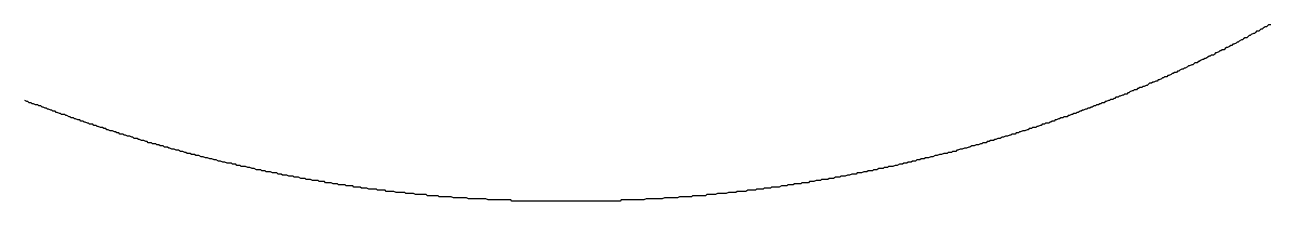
# Model space of a CAD drawing. Header units: millimetres. Extents: x 289 to 9778, y -894 to 6380.
# Drawn here: x 7118.97 to 7130.47, y 502.57 to 504.2 of the extents above; entities that cross this region are included whole.
import ezdxf

# ---------------------------------------------------------------- set-up
doc = ezdxf.new("R2010")
doc.units = ezdxf.units.MM

msp = doc.modelspace()

# ---------------------------------------------------------------- linework, layer by layer
msp.add_polyline3d([(7130.48, 504.198, 0), (7130.46, 504.198, 0), (7130.45, 504.188, 0), (7130.44, 504.178, 0), (7130.43, 504.178, 0), (7130.41, 504.168, 0), (7130.4, 504.158, 0), (7130.39, 504.158, 0), (7130.38, 504.148, 0), (7130.37, 504.138, 0), (7130.35, 504.138, 0), (7130.34, 504.128, 0), (7130.33, 504.118, 0), (7130.32, 504.118, 0), (7130.3, 504.108, 0), (7130.29, 504.098, 0), (7130.28, 504.098, 0), (7130.27, 504.088, 0), (7130.26, 504.078, 0), (7130.24, 504.078, 0), (7130.23, 504.068, 0), (7130.22, 504.058, 0), (7130.21, 504.058, 0), (7130.19, 504.048, 0), (7130.18, 504.038, 0), (7130.17, 504.038, 0), (7130.16, 504.028, 0), (7130.14, 504.018, 0), (7130.13, 504.018, 0), (7130.12, 504.008, 0), (7130.11, 504.008, 0), (7130.1, 503.998, 0), (7130.08, 503.988, 0), (7130.07, 503.988, 0), (7130.06, 503.978, 0), (7130.05, 503.968, 0), (7130.03, 503.968, 0), (7130.02, 503.958, 0), (7130.01, 503.958, 0), (7130, 503.948, 0), (7129.98, 503.938, 0), (7129.97, 503.938, 0), (7129.96, 503.928, 0), (7129.95, 503.918, 0), (7129.93, 503.918, 0), (7129.92, 503.908, 0), (7129.91, 503.908, 0), (7129.9, 503.898, 0), (7129.88, 503.888, 0), (7129.87, 503.888, 0), (7129.86, 503.878, 0), (7129.85, 503.878, 0), (7129.83, 503.868, 0), (7129.82, 503.858, 0), (7129.81, 503.858, 0), (7129.8, 503.848, 0), (7129.78, 503.848, 0), (7129.77, 503.838, 0), (7129.76, 503.828, 0), (7129.75, 503.828, 0), (7129.73, 503.818, 0), (7129.72, 503.818, 0), (7129.71, 503.808, 0), (7129.69, 503.798, 0), (7129.68, 503.798, 0), (7129.67, 503.788, 0), (7129.66, 503.788, 0), (7129.64, 503.778, 0), (7129.63, 503.768, 0), (7129.62, 503.768, 0), (7129.61, 503.758, 0), (7129.59, 503.758, 0), (7129.58, 503.748, 0), (7129.57, 503.748, 0), (7129.56, 503.738, 0), (7129.54, 503.728, 0), (7129.53, 503.728, 0), (7129.52, 503.718, 0), (7129.5, 503.718, 0), (7129.49, 503.708, 0), (7129.48, 503.708, 0), (7129.47, 503.698, 0), (7129.45, 503.688, 0), (7129.44, 503.688, 0), (7129.43, 503.678, 0), (7129.42, 503.678, 0), (7129.4, 503.668, 0), (7129.39, 503.668, 0), (7129.38, 503.658, 0), (7129.36, 503.658, 0), (7129.35, 503.648, 0), (7129.34, 503.638, 0), (7129.33, 503.638, 0), (7129.31, 503.628, 0), (7129.3, 503.628, 0), (7129.29, 503.618, 0), (7129.27, 503.618, 0), (7129.26, 503.608, 0), (7129.25, 503.608, 0), (7129.24, 503.598, 0), (7129.22, 503.598, 0), (7129.21, 503.588, 0), (7129.2, 503.588, 0), (7129.18, 503.578, 0), (7129.17, 503.568, 0), (7129.16, 503.568, 0), (7129.15, 503.558, 0), (7129.13, 503.558, 0), (7129.12, 503.548, 0), (7129.11, 503.548, 0), (7129.09, 503.538, 0), (7129.08, 503.538, 0), (7129.07, 503.528, 0), (7129.05, 503.528, 0), (7129.04, 503.518, 0), (7129.03, 503.518, 0), (7129.02, 503.508, 0), (7129, 503.508, 0), (7128.99, 503.498, 0), (7128.98, 503.498, 0), (7128.96, 503.488, 0), (7128.95, 503.488, 0), (7128.94, 503.478, 0), (7128.92, 503.478, 0), (7128.91, 503.468, 0), (7128.9, 503.468, 0), (7128.89, 503.458, 0), (7128.87, 503.458, 0), (7128.86, 503.448, 0), (7128.85, 503.448, 0), (7128.83, 503.438, 0), (7128.82, 503.438, 0), (7128.81, 503.428, 0), (7128.79, 503.428, 0), (7128.78, 503.418, 0), (7128.77, 503.418, 0), (7128.75, 503.408, 0), (7128.74, 503.408, 0), (7128.73, 503.398, 0), (7128.72, 503.398, 0), (7128.7, 503.388, 0), (7128.69, 503.388, 0), (7128.68, 503.378, 0), (7128.66, 503.378, 0), (7128.65, 503.368, 0), (7128.64, 503.368, 0), (7128.62, 503.358, 0), (7128.61, 503.358, 0), (7128.6, 503.348, 0), (7128.58, 503.348, 0), (7128.57, 503.348, 0), (7128.56, 503.338, 0), (7128.54, 503.338, 0), (7128.53, 503.328, 0), (7128.52, 503.328, 0), (7128.5, 503.318, 0), (7128.49, 503.318, 0), (7128.48, 503.308, 0), (7128.46, 503.308, 0), (7128.45, 503.298, 0), (7128.44, 503.298, 0), (7128.43, 503.288, 0), (7128.41, 503.288, 0), (7128.4, 503.288, 0), (7128.39, 503.278, 0), (7128.37, 503.278, 0), (7128.36, 503.268, 0), (7128.35, 503.268, 0), (7128.33, 503.258, 0), (7128.32, 503.258, 0), (7128.31, 503.248, 0), (7128.29, 503.248, 0), (7128.28, 503.248, 0), (7128.27, 503.238, 0), (7128.25, 503.238, 0), (7128.24, 503.228, 0), (7128.23, 503.228, 0), (7128.21, 503.218, 0), (7128.2, 503.218, 0), (7128.19, 503.218, 0), (7128.17, 503.208, 0), (7128.16, 503.208, 0), (7128.15, 503.198, 0), (7128.13, 503.198, 0), (7128.12, 503.188, 0), (7128.11, 503.188, 0), (7128.09, 503.188, 0), (7128.08, 503.178, 0), (7128.07, 503.178, 0), (7128.05, 503.168, 0), (7128.04, 503.168, 0), (7128.03, 503.168, 0), (7128.01, 503.158, 0), (7128, 503.158, 0), (7127.98, 503.148, 0), (7127.97, 503.148, 0), (7127.96, 503.148, 0), (7127.94, 503.138, 0), (7127.93, 503.138, 0), (7127.92, 503.128, 0), (7127.9, 503.128, 0), (7127.89, 503.128, 0), (7127.88, 503.118, 0), (7127.86, 503.118, 0), (7127.85, 503.108, 0), (7127.84, 503.108, 0), (7127.82, 503.108, 0), (7127.81, 503.098, 0), (7127.8, 503.098, 0), (7127.78, 503.088, 0), (7127.77, 503.088, 0), (7127.76, 503.088, 0), (7127.74, 503.078, 0), (7127.73, 503.078, 0), (7127.72, 503.078, 0), (7127.7, 503.068, 0), (7127.69, 503.068, 0), (7127.67, 503.058, 0), (7127.66, 503.058, 0), (7127.65, 503.058, 0), (7127.63, 503.048, 0), (7127.62, 503.048, 0), (7127.61, 503.048, 0), (7127.59, 503.038, 0), (7127.58, 503.038, 0), (7127.57, 503.028, 0), (7127.55, 503.028, 0), (7127.54, 503.028, 0), (7127.53, 503.018, 0), (7127.51, 503.018, 0), (7127.5, 503.018, 0), (7127.49, 503.008, 0), (7127.47, 503.008, 0), (7127.46, 503.008, 0), (7127.44, 502.998, 0), (7127.43, 502.998, 0), (7127.42, 502.998, 0), (7127.4, 502.988, 0), (7127.39, 502.988, 0), (7127.38, 502.988, 0), (7127.36, 502.978, 0), (7127.35, 502.978, 0), (7127.34, 502.978, 0), (7127.32, 502.968, 0), (7127.31, 502.968, 0), (7127.29, 502.968, 0), (7127.28, 502.958, 0), (7127.27, 502.958, 0), (7127.25, 502.958, 0), (7127.24, 502.948, 0), (7127.23, 502.948, 0), (7127.21, 502.948, 0), (7127.2, 502.938, 0), (7127.19, 502.938, 0), (7127.17, 502.938, 0), (7127.16, 502.928, 0), (7127.14, 502.928, 0), (7127.13, 502.928, 0), (7127.12, 502.918, 0), (7127.1, 502.918, 0), (7127.09, 502.918, 0), (7127.08, 502.908, 0), (7127.06, 502.908, 0), (7127.05, 502.908, 0), (7127.03, 502.898, 0), (7127.02, 502.898, 0), (7127.01, 502.898, 0), (7126.99, 502.888, 0), (7126.98, 502.888, 0), (7126.97, 502.888, 0), (7126.95, 502.888, 0), (7126.94, 502.878, 0), (7126.92, 502.878, 0), (7126.91, 502.878, 0), (7126.9, 502.868, 0), (7126.88, 502.868, 0), (7126.87, 502.868, 0), (7126.86, 502.868, 0), (7126.84, 502.858, 0), (7126.83, 502.858, 0), (7126.81, 502.858, 0), (7126.8, 502.848, 0), (7126.79, 502.848, 0), (7126.77, 502.848, 0), (7126.76, 502.848, 0), (7126.75, 502.838, 0), (7126.73, 502.838, 0), (7126.72, 502.838, 0), (7126.7, 502.828, 0), (7126.69, 502.828, 0), (7126.68, 502.828, 0), (7126.66, 502.828, 0), (7126.65, 502.818, 0), (7126.64, 502.818, 0), (7126.62, 502.818, 0), (7126.61, 502.818, 0), (7126.59, 502.808, 0), (7126.58, 502.808, 0), (7126.57, 502.808, 0), (7126.55, 502.798, 0), (7126.54, 502.798, 0), (7126.52, 502.798, 0), (7126.51, 502.798, 0), (7126.5, 502.788, 0), (7126.48, 502.788, 0), (7126.47, 502.788, 0), (7126.46, 502.788, 0), (7126.44, 502.778, 0), (7126.43, 502.778, 0), (7126.41, 502.778, 0), (7126.4, 502.778, 0), (7126.39, 502.768, 0), (7126.37, 502.768, 0), (7126.36, 502.768, 0), (7126.34, 502.768, 0), (7126.33, 502.768, 0), (7126.32, 502.758, 0), (7126.3, 502.758, 0), (7126.29, 502.758, 0), (7126.28, 502.758, 0), (7126.26, 502.748, 0), (7126.25, 502.748, 0), (7126.23, 502.748, 0), (7126.22, 502.748, 0), (7126.21, 502.738, 0), (7126.19, 502.738, 0), (7126.18, 502.738, 0), (7126.16, 502.738, 0), (7126.15, 502.738, 0), (7126.14, 502.728, 0), (7126.12, 502.728, 0), (7126.11, 502.728, 0), (7126.09, 502.728, 0), (7126.08, 502.728, 0), (7126.07, 502.718, 0), (7126.05, 502.718, 0), (7126.04, 502.718, 0), (7126.02, 502.718, 0), (7126.01, 502.708, 0), (7126, 502.708, 0), (7125.98, 502.708, 0), (7125.97, 502.708, 0), (7125.96, 502.708, 0), (7125.94, 502.698, 0), (7125.93, 502.698, 0), (7125.91, 502.698, 0), (7125.9, 502.698, 0), (7125.89, 502.698, 0), (7125.87, 502.698, 0), (7125.86, 502.688, 0), (7125.84, 502.688, 0), (7125.83, 502.688, 0), (7125.82, 502.688, 0), (7125.8, 502.688, 0), (7125.79, 502.678, 0), (7125.77, 502.678, 0), (7125.76, 502.678, 0), (7125.75, 502.678, 0), (7125.73, 502.678, 0), (7125.72, 502.668, 0), (7125.7, 502.668, 0), (7125.69, 502.668, 0), (7125.68, 502.668, 0), (7125.66, 502.668, 0), (7125.65, 502.668, 0), (7125.63, 502.658, 0), (7125.62, 502.658, 0), (7125.61, 502.658, 0), (7125.59, 502.658, 0), (7125.58, 502.658, 0), (7125.56, 502.658, 0), (7125.55, 502.658, 0), (7125.54, 502.648, 0), (7125.52, 502.648, 0), (7125.51, 502.648, 0), (7125.49, 502.648, 0), (7125.48, 502.648, 0), (7125.47, 502.648, 0), (7125.45, 502.638, 0), (7125.44, 502.638, 0), (7125.42, 502.638, 0), (7125.41, 502.638, 0), (7125.4, 502.638, 0), (7125.38, 502.638, 0), (7125.37, 502.638, 0), (7125.35, 502.628, 0), (7125.34, 502.628, 0), (7125.33, 502.628, 0), (7125.31, 502.628, 0), (7125.3, 502.628, 0), (7125.28, 502.628, 0), (7125.27, 502.628, 0), (7125.26, 502.618, 0), (7125.24, 502.618, 0), (7125.23, 502.618, 0), (7125.21, 502.618, 0), (7125.2, 502.618, 0), (7125.19, 502.618, 0), (7125.17, 502.618, 0), (7125.16, 502.618, 0), (7125.14, 502.618, 0), (7125.13, 502.608, 0), (7125.12, 502.608, 0), (7125.1, 502.608, 0), (7125.09, 502.608, 0), (7125.07, 502.608, 0), (7125.06, 502.608, 0), (7125.05, 502.608, 0), (7125.03, 502.608, 0), (7125.02, 502.608, 0), (7125, 502.598, 0), (7124.99, 502.598, 0), (7124.98, 502.598, 0), (7124.96, 502.598, 0), (7124.95, 502.598, 0), (7124.93, 502.598, 0), (7124.92, 502.598, 0), (7124.91, 502.598, 0), (7124.89, 502.598, 0), (7124.88, 502.598, 0), (7124.86, 502.588, 0), (7124.85, 502.588, 0), (7124.84, 502.588, 0), (7124.82, 502.588, 0), (7124.81, 502.588, 0), (7124.79, 502.588, 0), (7124.78, 502.588, 0), (7124.76, 502.588, 0), (7124.75, 502.588, 0), (7124.74, 502.588, 0), (7124.72, 502.588, 0), (7124.71, 502.588, 0), (7124.69, 502.578, 0), (7124.68, 502.578, 0), (7124.67, 502.578, 0), (7124.65, 502.578, 0), (7124.64, 502.578, 0), (7124.62, 502.578, 0), (7124.61, 502.578, 0), (7124.6, 502.578, 0), (7124.58, 502.578, 0), (7124.57, 502.578, 0), (7124.55, 502.578, 0), (7124.54, 502.578, 0), (7124.53, 502.578, 0), (7124.51, 502.578, 0), (7124.5, 502.578, 0), (7124.48, 502.578, 0), (7124.47, 502.568, 0), (7124.46, 502.568, 0), (7124.44, 502.568, 0), (7124.43, 502.568, 0), (7124.41, 502.568, 0), (7124.4, 502.568, 0), (7124.39, 502.568, 0), (7124.37, 502.568, 0), (7124.36, 502.568, 0), (7124.34, 502.568, 0), (7124.33, 502.568, 0), (7124.31, 502.568, 0), (7124.3, 502.568, 0), (7124.29, 502.568, 0), (7124.27, 502.568, 0), (7124.26, 502.568, 0), (7124.24, 502.568, 0), (7124.23, 502.568, 0), (7124.22, 502.568, 0), (7124.2, 502.568, 0), (7124.19, 502.568, 0), (7124.17, 502.568, 0), (7124.16, 502.568, 0), (7124.15, 502.568, 0), (7124.13, 502.568, 0), (7124.12, 502.568, 0), (7124.1, 502.568, 0), (7124.09, 502.568, 0), (7124.08, 502.568, 0), (7124.06, 502.568, 0), (7124.05, 502.568, 0), (7124.03, 502.568, 0), (7124.02, 502.568, 0), (7124.01, 502.568, 0), (7123.99, 502.568, 0), (7123.98, 502.568, 0), (7123.96, 502.568, 0), (7123.95, 502.568, 0), (7123.94, 502.568, 0), (7123.92, 502.568, 0), (7123.91, 502.568, 0), (7123.89, 502.568, 0), (7123.88, 502.568, 0), (7123.87, 502.568, 0), (7123.85, 502.568, 0), (7123.84, 502.568, 0), (7123.82, 502.568, 0), (7123.81, 502.568, 0), (7123.8, 502.568, 0), (7123.78, 502.568, 0), (7123.77, 502.568, 0), (7123.75, 502.568, 0), (7123.74, 502.568, 0), (7123.72, 502.568, 0), (7123.71, 502.568, 0), (7123.7, 502.568, 0), (7123.68, 502.568, 0), (7123.67, 502.568, 0), (7123.65, 502.568, 0), (7123.64, 502.568, 0), (7123.63, 502.568, 0), (7123.61, 502.568, 0), (7123.6, 502.568, 0), (7123.58, 502.568, 0), (7123.57, 502.568, 0), (7123.56, 502.568, 0), (7123.54, 502.568, 0), (7123.53, 502.568, 0), (7123.51, 502.568, 0), (7123.5, 502.568, 0), (7123.49, 502.568, 0), (7123.47, 502.568, 0), (7123.46, 502.578, 0), (7123.44, 502.578, 0), (7123.43, 502.578, 0), (7123.42, 502.578, 0), (7123.4, 502.578, 0), (7123.39, 502.578, 0), (7123.37, 502.578, 0), (7123.36, 502.578, 0), (7123.35, 502.578, 0), (7123.33, 502.578, 0), (7123.32, 502.578, 0), (7123.3, 502.578, 0), (7123.29, 502.578, 0), (7123.28, 502.578, 0), (7123.26, 502.578, 0), (7123.25, 502.578, 0), (7123.23, 502.588, 0), (7123.22, 502.588, 0), (7123.21, 502.588, 0), (7123.19, 502.588, 0), (7123.18, 502.588, 0), (7123.16, 502.588, 0), (7123.15, 502.588, 0), (7123.14, 502.588, 0), (7123.12, 502.588, 0), (7123.11, 502.588, 0), (7123.09, 502.588, 0), (7123.08, 502.588, 0), (7123.07, 502.588, 0), (7123.05, 502.598, 0), (7123.04, 502.598, 0), (7123.02, 502.598, 0), (7123.01, 502.598, 0), (7123, 502.598, 0), (7122.98, 502.598, 0), (7122.97, 502.598, 0), (7122.95, 502.598, 0), (7122.94, 502.598, 0), (7122.93, 502.598, 0), (7122.91, 502.608, 0), (7122.9, 502.608, 0), (7122.88, 502.608, 0), (7122.87, 502.608, 0), (7122.86, 502.608, 0), (7122.84, 502.608, 0), (7122.83, 502.608, 0), (7122.81, 502.608, 0), (7122.8, 502.608, 0), (7122.79, 502.618, 0), (7122.77, 502.618, 0), (7122.76, 502.618, 0), (7122.75, 502.618, 0), (7122.73, 502.618, 0), (7122.72, 502.618, 0), (7122.7, 502.618, 0), (7122.69, 502.618, 0), (7122.68, 502.628, 0), (7122.66, 502.628, 0), (7122.65, 502.628, 0), (7122.63, 502.628, 0), (7122.62, 502.628, 0), (7122.61, 502.628, 0), (7122.59, 502.628, 0), (7122.58, 502.628, 0), (7122.56, 502.638, 0), (7122.55, 502.638, 0), (7122.54, 502.638, 0), (7122.52, 502.638, 0), (7122.51, 502.638, 0), (7122.49, 502.638, 0), (7122.48, 502.648, 0), (7122.47, 502.648, 0), (7122.45, 502.648, 0), (7122.44, 502.648, 0), (7122.43, 502.648, 0), (7122.41, 502.648, 0), (7122.4, 502.648, 0), (7122.38, 502.658, 0), (7122.37, 502.658, 0), (7122.36, 502.658, 0), (7122.34, 502.658, 0), (7122.33, 502.658, 0), (7122.31, 502.658, 0), (7122.3, 502.668, 0), (7122.29, 502.668, 0), (7122.27, 502.668, 0), (7122.26, 502.668, 0), (7122.25, 502.668, 0), (7122.23, 502.668, 0), (7122.22, 502.678, 0), (7122.2, 502.678, 0), (7122.19, 502.678, 0), (7122.18, 502.678, 0), (7122.16, 502.678, 0), (7122.15, 502.678, 0), (7122.13, 502.688, 0), (7122.12, 502.688, 0), (7122.11, 502.688, 0), (7122.09, 502.688, 0), (7122.08, 502.688, 0), (7122.07, 502.698, 0), (7122.05, 502.698, 0), (7122.04, 502.698, 0), (7122.02, 502.698, 0), (7122.01, 502.698, 0), (7122, 502.708, 0), (7121.98, 502.708, 0), (7121.97, 502.708, 0), (7121.96, 502.708, 0), (7121.94, 502.708, 0), (7121.93, 502.718, 0), (7121.91, 502.718, 0), (7121.9, 502.718, 0), (7121.89, 502.718, 0), (7121.87, 502.718, 0), (7121.86, 502.728, 0), (7121.85, 502.728, 0), (7121.83, 502.728, 0), (7121.82, 502.728, 0), (7121.8, 502.738, 0), (7121.79, 502.738, 0), (7121.78, 502.738, 0), (7121.76, 502.738, 0), (7121.75, 502.738, 0), (7121.74, 502.748, 0), (7121.72, 502.748, 0), (7121.71, 502.748, 0), (7121.69, 502.748, 0), (7121.68, 502.758, 0), (7121.67, 502.758, 0), (7121.65, 502.758, 0), (7121.64, 502.758, 0), (7121.63, 502.758, 0), (7121.61, 502.768, 0), (7121.6, 502.768, 0), (7121.58, 502.768, 0), (7121.57, 502.768, 0), (7121.56, 502.778, 0), (7121.54, 502.778, 0), (7121.53, 502.778, 0), (7121.52, 502.778, 0), (7121.5, 502.788, 0), (7121.49, 502.788, 0), (7121.48, 502.788, 0), (7121.46, 502.788, 0), (7121.45, 502.798, 0), (7121.43, 502.798, 0), (7121.42, 502.798, 0), (7121.41, 502.798, 0), (7121.39, 502.808, 0), (7121.38, 502.808, 0), (7121.37, 502.808, 0), (7121.35, 502.808, 0), (7121.34, 502.818, 0), (7121.33, 502.818, 0), (7121.31, 502.818, 0), (7121.3, 502.828, 0), (7121.28, 502.828, 0), (7121.27, 502.828, 0), (7121.26, 502.828, 0), (7121.24, 502.838, 0), (7121.23, 502.838, 0), (7121.22, 502.838, 0), (7121.2, 502.838, 0), (7121.19, 502.848, 0), (7121.18, 502.848, 0), (7121.16, 502.848, 0), (7121.15, 502.858, 0), (7121.13, 502.858, 0), (7121.12, 502.858, 0), (7121.11, 502.858, 0), (7121.09, 502.868, 0), (7121.08, 502.868, 0), (7121.07, 502.868, 0), (7121.05, 502.878, 0), (7121.04, 502.878, 0), (7121.03, 502.878, 0), (7121.01, 502.888, 0), (7121, 502.888, 0), (7120.99, 502.888, 0), (7120.97, 502.888, 0), (7120.96, 502.898, 0), (7120.95, 502.898, 0), (7120.93, 502.898, 0), (7120.92, 502.908, 0), (7120.9, 502.908, 0), (7120.89, 502.908, 0), (7120.88, 502.918, 0), (7120.86, 502.918, 0), (7120.85, 502.918, 0), (7120.84, 502.918, 0), (7120.82, 502.928, 0), (7120.81, 502.928, 0), (7120.8, 502.928, 0), (7120.78, 502.938, 0), (7120.77, 502.938, 0), (7120.76, 502.938, 0), (7120.74, 502.948, 0), (7120.73, 502.948, 0), (7120.72, 502.948, 0), (7120.7, 502.958, 0), (7120.69, 502.958, 0), (7120.68, 502.958, 0), (7120.66, 502.968, 0), (7120.65, 502.968, 0), (7120.64, 502.968, 0), (7120.62, 502.978, 0), (7120.61, 502.978, 0), (7120.6, 502.978, 0), (7120.58, 502.988, 0), (7120.57, 502.988, 0), (7120.55, 502.988, 0), (7120.54, 502.998, 0), (7120.53, 502.998, 0), (7120.51, 502.998, 0), (7120.5, 503.008, 0), (7120.49, 503.008, 0), (7120.47, 503.008, 0), (7120.46, 503.018, 0), (7120.45, 503.018, 0), (7120.43, 503.028, 0), (7120.42, 503.028, 0), (7120.41, 503.028, 0), (7120.39, 503.038, 0), (7120.38, 503.038, 0), (7120.37, 503.038, 0), (7120.35, 503.048, 0), (7120.34, 503.048, 0), (7120.33, 503.048, 0), (7120.31, 503.058, 0), (7120.3, 503.058, 0), (7120.29, 503.068, 0), (7120.27, 503.068, 0), (7120.26, 503.068, 0), (7120.25, 503.078, 0), (7120.23, 503.078, 0), (7120.22, 503.078, 0), (7120.21, 503.088, 0), (7120.19, 503.088, 0), (7120.18, 503.098, 0), (7120.17, 503.098, 0), (7120.15, 503.098, 0), (7120.14, 503.108, 0), (7120.13, 503.108, 0), (7120.11, 503.108, 0), (7120.1, 503.118, 0), (7120.09, 503.118, 0), (7120.07, 503.128, 0), (7120.06, 503.128, 0), (7120.05, 503.128, 0), (7120.03, 503.138, 0), (7120.02, 503.138, 0), (7120.01, 503.148, 0), (7120, 503.148, 0), (7119.98, 503.148, 0), (7119.97, 503.158, 0), (7119.96, 503.158, 0), (7119.94, 503.168, 0), (7119.93, 503.168, 0), (7119.92, 503.168, 0), (7119.9, 503.178, 0), (7119.89, 503.178, 0), (7119.88, 503.188, 0), (7119.86, 503.188, 0), (7119.85, 503.188, 0), (7119.84, 503.198, 0), (7119.82, 503.198, 0), (7119.81, 503.208, 0), (7119.8, 503.208, 0), (7119.78, 503.218, 0), (7119.77, 503.218, 0), (7119.76, 503.218, 0), (7119.74, 503.228, 0), (7119.73, 503.228, 0), (7119.72, 503.238, 0), (7119.7, 503.238, 0), (7119.69, 503.248, 0), (7119.68, 503.248, 0), (7119.67, 503.248, 0), (7119.65, 503.258, 0), (7119.64, 503.258, 0), (7119.63, 503.268, 0), (7119.61, 503.268, 0), (7119.6, 503.278, 0), (7119.59, 503.278, 0), (7119.57, 503.278, 0), (7119.56, 503.288, 0), (7119.55, 503.288, 0), (7119.53, 503.298, 0), (7119.52, 503.298, 0), (7119.51, 503.308, 0), (7119.49, 503.308, 0), (7119.48, 503.318, 0), (7119.47, 503.318, 0), (7119.46, 503.318, 0), (7119.44, 503.328, 0), (7119.43, 503.328, 0), (7119.42, 503.338, 0), (7119.4, 503.338, 0), (7119.39, 503.348, 0), (7119.38, 503.348, 0), (7119.36, 503.358, 0), (7119.35, 503.358, 0), (7119.34, 503.368, 0), (7119.33, 503.368, 0), (7119.31, 503.368, 0), (7119.3, 503.378, 0), (7119.29, 503.378, 0), (7119.27, 503.388, 0), (7119.26, 503.388, 0), (7119.25, 503.398, 0), (7119.23, 503.398, 0), (7119.22, 503.408, 0), (7119.21, 503.408, 0), (7119.19, 503.418, 0), (7119.18, 503.418, 0), (7119.17, 503.428, 0), (7119.16, 503.428, 0), (7119.14, 503.438, 0), (7119.13, 503.438, 0), (7119.12, 503.448, 0), (7119.1, 503.448, 0), (7119.09, 503.458, 0), (7119.08, 503.458, 0), (7119.07, 503.458, 0), (7119.05, 503.468, 0), (7119.04, 503.468, 0), (7119.03, 503.478, 0), (7119.01, 503.478, 0), (7119, 503.488, 0), (7118.99, 503.488, 0), (7118.97, 503.498, 0)])

doc.saveas('drawing.dxf')
